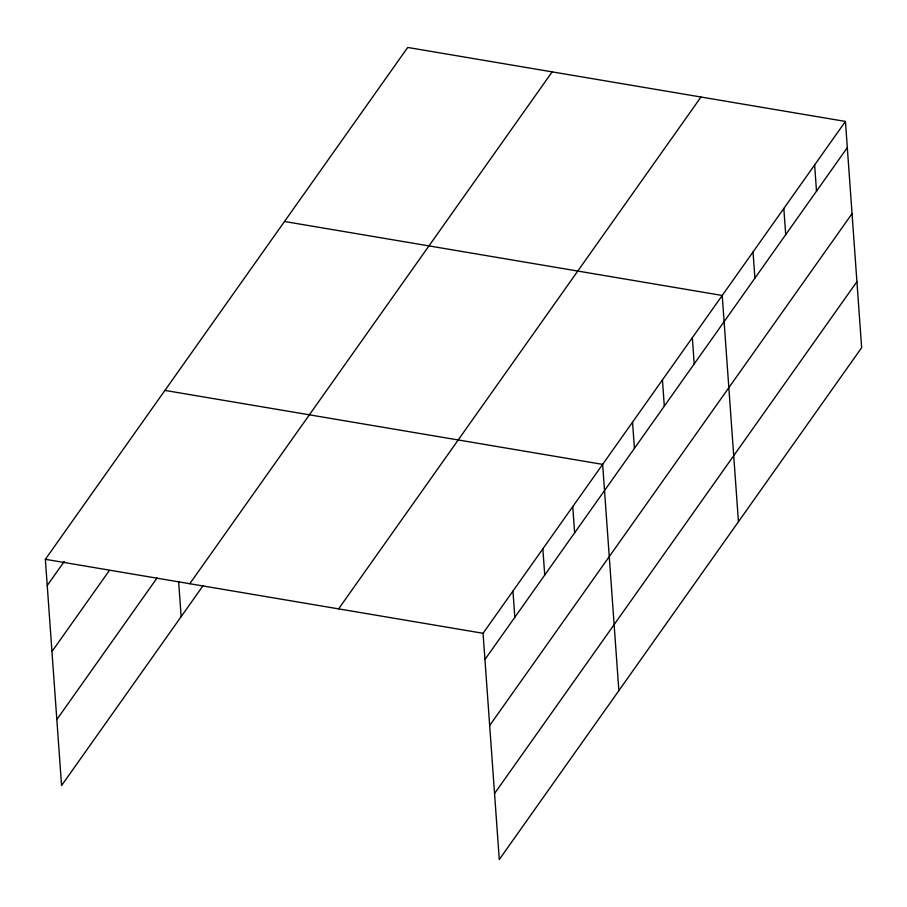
<?xml version="1.0" encoding="UTF-8"?>
<svg xmlns="http://www.w3.org/2000/svg" width="907" height="907" viewBox="0 0 907 907"><rect width="100%" height="100%" fill="white"/><g stroke="black" fill="none" stroke-linecap="round" stroke-linejoin="round"><path stroke-width="1.36" d="M202.964 585.843L61.563 785.564L45.35 559.313L407.719 47.459L845.437 121.436L861.65 347.687L499.281 859.541L483.057 633.29L845.437 121.436M47.232 585.525L64.193 561.558M51.96 651.543L109.328 570.514M56.835 719.557L157.024 578.031M189.79 583.723L552.17 71.868M338.617 608.869L700.986 97.026M484.939 659.502L847.308 147.648M489.678 725.509L852.047 213.655M494.553 793.523L856.922 281.669M284.515 221.489L722.221 295.467L738.445 521.718M164.927 390.407L602.645 464.373L618.857 690.624M45.35 559.313L483.057 633.29M814.633 164.938L816.504 191.15M783.829 208.451L785.711 234.664M753.025 251.953L754.907 278.166M692.336 337.687L694.206 363.9M662.439 379.92L664.309 406.132M632.542 422.14L634.424 448.364M572.748 506.605L574.63 532.817M542.851 548.826L544.733 575.038M512.954 591.058L514.836 617.27M178.634 581.546L181.151 616.658"/></g></svg>
